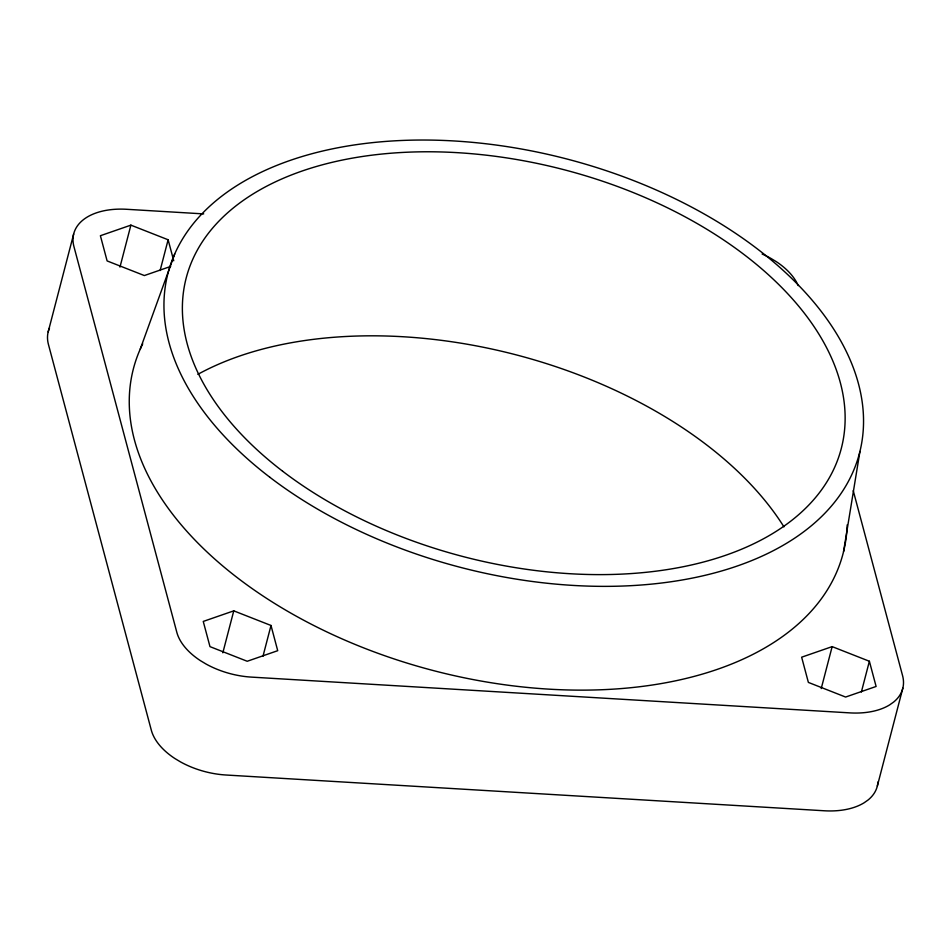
<?xml version="1.0" encoding="UTF-8"?>
<svg xmlns="http://www.w3.org/2000/svg" width="951" height="951" viewBox="0 0 951 951"><rect width="100%" height="100%" fill="white"/><g stroke="black" fill="none" stroke-linecap="round" stroke-linejoin="round"><path stroke-width="1.43" d="M843.537 551.687L859.93 451.463M48.168 331.935L73.667 234.041M119.969 267.088L130.893 225.137L168.125 239.771L173.736 260.776M160.113 270.536L168.125 239.771M222.831 652.802L233.768 610.851L270.999 625.473L277.716 650.686L247.212 661.266L209.981 646.632L203.252 621.431L233.768 610.851M262.987 656.238L270.999 625.473M821.224 688.583L832.149 646.621L869.38 661.254L876.109 686.467L845.605 697.047L808.374 682.414L801.645 657.2L832.149 646.621M861.368 692.019L869.38 661.254M877.333 786.037L902.832 688.144M140.284 349.005L174.711 253.988M130.893 225.137L100.39 235.717L107.118 260.931L144.35 275.552L170.693 266.423M203.692 213.904L126.673 209.291A65.999 38.979 14.6 0 0 73.928 246.535L176.803 632.249A65.999 38.979 14.6 0 0 200.483 660.695L206.01 664.012A65.999 38.979 14.6 0 0 251.433 677.112L849.825 712.881A65.999 38.979 14.6 0 0 889.625 704.893L893.536 702.135A65.999 38.979 14.6 0 0 902.57 675.638L853.237 490.668M847.186 524.893A366.67 216.555 14.6 0 1 435.594 671.156A366.67 216.555 14.6 0 1 142.721 343.822M877.951 781.984A65.999 38.979 14.6 0 1 868.037 800.029L864.126 802.775A65.999 38.979 14.6 0 1 824.327 810.775L225.934 775.006A65.999 38.979 14.6 0 1 180.512 761.906L174.984 758.589A65.999 38.979 14.6 0 1 151.304 730.142L48.43 344.428A65.999 38.979 14.6 0 1 49.488 328.059M197.844 374.349A357.267 211.003 14.6 0 1 783.945 526.854M762.131 254.036A65.999 38.979 14.6 0 1 770.488 258.161L776.016 261.489A65.999 38.979 14.6 0 1 798.21 285.621M282.53 471.137A338.461 199.9 14.6 0 0 834.942 466.668A338.461 199.9 14.6 0 0 423.777 151.791A338.461 199.9 14.6 0 0 282.53 471.137M269.68 477.14A357.267 211.003 14.6 0 0 852.785 472.409A357.267 211.003 14.6 0 0 418.773 140.047A357.267 211.003 14.6 0 0 269.68 477.14"/></g></svg>
